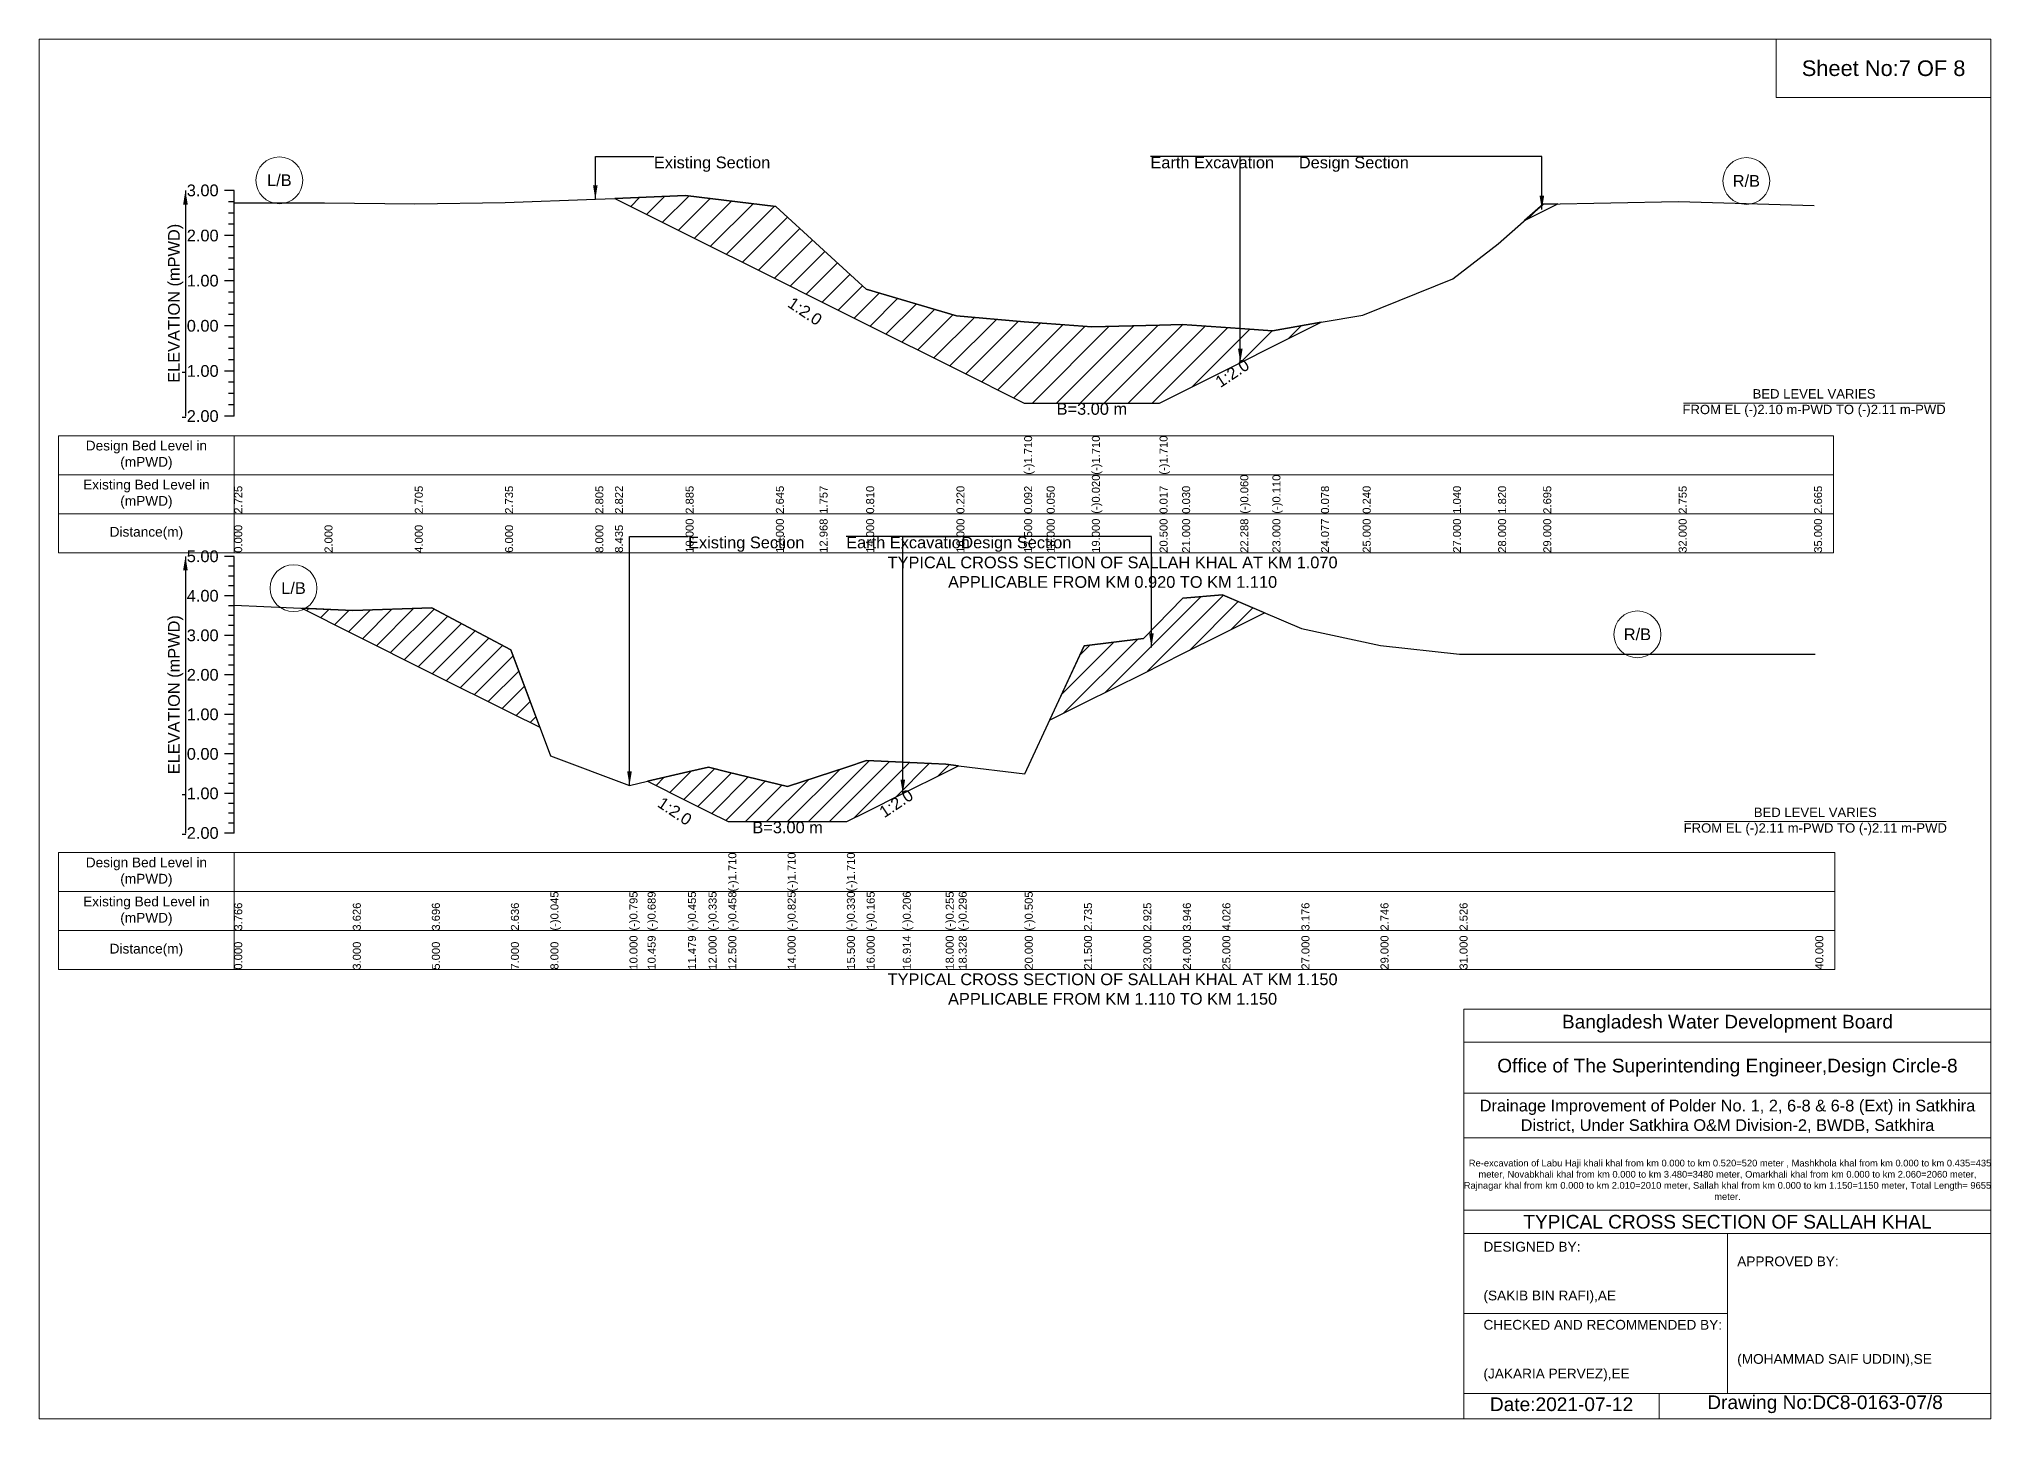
# Model space of a CAD drawing. Header units: inches. Extents: x 91000 to 648000, y -5656 to 141.
# Drawn here: x 630000 to 638000, y -5656 to 0 of the extents above; entities that cross this region are included whole.
import ezdxf

# ---------------------------------------------------------------- set-up
doc = ezdxf.new("R2010")
doc.units = ezdxf.units.IN
doc.header["$LTSCALE"] = 7
doc.header["$MEASUREMENT"] = 0
for name, color, linetype, lineweight in [('Cross section Data Border', 7, 'Continuous', 9), ('Cross Section Labels', 7, 'Continuous', 9), ('Existing_Bed_Level for Xsection', 7, 'Continuous', 25)]:
    doc.layers.add(name, color=color, linetype=linetype, lineweight=lineweight)
doc.styles.get("Standard").update_dxf_attribs({"font": 'arial.ttf'})
doc.dimstyles.get("Standard").update_dxf_attribs({"dimtxt": 0.18, "dimasz": 0.18, "dimexe": 0.18, "dimexo": 0.0625, "dimgap": 0.09, "dimtad": 0, "dimtih": 1, "dimtoh": 1, "dimdec": 4, "dimzin": 0, "dimdsep": 46, "dimtxsty": 'Standard', "dimcen": 0.09, "dimadec": 0, "dimazin": 0, "dimtfac": 1, "dimtdec": 4, "dimtofl": 0, "dimtmove": 0, "dimatfit": 3, "dimfxl": 1, "dimtolj": 1, "dimtzin": 0, "dimarcsym": 0})

msp = doc.modelspace()

# ---------------------------------------------------------------- hatches: boundary and pattern name
at = {"layer": 'Existing_Bed_Level for Xsection'}
h = msp.add_hatch(dxfattribs=at)
h.set_pattern_fill('ANSI31', color=256, scale=555, style=0)
h.paths.add_polyline_path([(632360.5, -653.5), (632650, -798.2), (633020, -983.2), (633199, -1072.8), (633390, -1168.2), (633760, -1353.2), (634037.5, -1492), (634130, -1492), (634315, -1492), (634592.5, -1492), (634685, -1445.8), (634923.4, -1326.6), (635055, -1260.8), (635254.2, -1161.1), (635055, -1196), (634923.4, -1186.8), (634685, -1170.1), (634592.5, -1172.4), (634315, -1179.3), (634130, -1166.4), (634037.5, -1158.5), (633760, -1135), (633390, -1025.8), (633199, -850.6), (633020, -686.3), (632650, -641.9)])
h = msp.add_hatch(dxfattribs=at)
h.set_pattern_fill('ANSI31', color=256, scale=555, style=0)
h.paths.add_polyline_path([(636088.5, -744), (636165, -705.8), (636224.7, -675.9), (636165, -677.1)])
h = msp.add_hatch(dxfattribs=at)
h.set_pattern_fill('ANSI31', color=256, scale=486, style=0)
h.paths.add_polyline_path([(634142, -2791.9), (634283, -2721.4), (634526, -2599.9), (634688, -2518.9), (634850, -2437.9), (635022.7, -2351.5), (634850, -2278.1), (634688, -2291.1), (634526, -2456.5), (634283, -2487.3)])
h = msp.add_hatch(dxfattribs=at)
h.set_pattern_fill('ANSI31', color=256, scale=486, style=0)
h.paths.add_polyline_path([(631076.6, -2333.2), (631286, -2437.9), (631610, -2599.9), (631934, -2761.9), (632052.5, -2821.1), (631934, -2503.3), (631610, -2331.6), (631286, -2342.9)])
h = msp.add_hatch(dxfattribs=at)
h.set_pattern_fill('ANSI31', color=256, scale=486, style=0)
h.paths.add_polyline_path([(632494.3, -3042), (632659.7, -3124.7), (632744, -3166.9), (632825, -3207.4), (633068, -3207.4), (633311, -3207.4), (633392, -3166.9), (633540.1, -3092.8), (633716, -3004.9), (633769.1, -2978.3), (633716, -2971.7), (633540.1, -2963.7), (633392, -2957.1), (633311, -2983.8), (633068, -3064), (632825, -3004.5), (632744, -2984.6), (632659.7, -3004)])

# ---------------------------------------------------------------- linework, layer by layer
at = {"layer": 'Cross section Data Border'}
for points in [[(630080, -1625.7), (637355, -1625.7), (637355, -2105.7), (630080, -2105.7)], [(630080, -3334.3), (637360, -3334.3), (637360, -3814.3), (630080, -3814.3)]]:
    msp.add_lwpolyline(points, close=True, dxfattribs=at)
for points in [[(630800, -1625.7), (630800, -2105.7)], [(630080, -1785.7), (637355, -1785.7)], [(630080, -1945.7), (637355, -1945.7)], [(630800, -3334.3), (630800, -3814.3)], [(630080, -3494.3), (637360, -3494.3)], [(630080, -3654.3), (637360, -3654.3)]]:
    msp.add_lwpolyline(points, dxfattribs=at)
at = {"layer": 'Cross Section Labels'}
for points in [[(630000, 0), (638000, 0), (638000, -5656), (630000, -5656)], [(637120, 0), (638000, 0), (638000, -240), (637120, -240)]]:
    msp.add_lwpolyline(points, close=True, dxfattribs=at)
for points in [[(636739.2, -1492), (637810.8, -1492)], [(636744.2, -3207.4), (637815.8, -3207.4)], [(635840, -5656), (635840, -3976), (638000, -3976)], [(635840, -4112), (638000, -4112)], [(635840, -4320), (638000, -4320)], [(635840, -4504), (638000, -4504)], [(635840, -4800), (638000, -4800)], [(635840, -4896), (638000, -4896)], [(636920, -4896), (636920, -5552)], [(635840, -5224), (636920, -5224)], [(635840, -5552), (638000, -5552)], [(636640, -5552), (636640, -5656)]]:
    msp.add_lwpolyline(points, dxfattribs=at)
for centre in [(630985, -579), (636997.5, -581.8), (631043, -2250.6), (636551, -2440.1)]:
    msp.add_circle(centre, 96, dxfattribs=at)
at = {"layer": 'Existing_Bed_Level for Xsection'}
for points in [[(630800, -620.6), (630760, -620.6)], [(630800, -1545.7), (630800, -1360.7), (630800, -1175.7), (630800, -990.6), (630800, -805.7), (630800, -620.6)], [(630800, -666.9), (630776, -666.9)], [(630800, -713.2), (630776, -713.2)], [(630800, -671.5), (631170, -671.5), (631540, -675.2), (631910, -669.7), (632280, -656.7), (632360.5, -653.5), (632650, -641.9), (633020, -686.3), (633199, -850.6), (633390, -1025.8), (633760, -1135), (634037.5, -1158.5), (634037.5, -1158.5), (634130, -1166.4), (634315, -1179.3), (634315, -1179.3), (634592.5, -1172.4), (634592.5, -1172.4), (634685, -1170.1), (634923.4, -1186.8), (635055, -1196), (635254.2, -1161.1), (635425, -1131.2), (635795, -983.2), (635980, -839), (636165, -677.1), (636720, -666), (637275, -682.6)], [(630800, -759.4), (630776, -759.4)], [(630800, -805.7), (630760, -805.7)], [(630800, -851.9), (630776, -851.9)], [(630800, -898.1), (630776, -898.1)], [(630800, -944.4), (630776, -944.4)], [(630800, -990.6), (630760, -990.6)], [(630800, -1036.9), (630776, -1036.9)], [(630800, -1083.2), (630776, -1083.2)], [(630800, -1175.7), (630760, -1175.7)], [(630800, -1129.4), (630776, -1129.4)], [(630800, -1221.9), (630776, -1221.9)], [(630800, -1268.2), (630776, -1268.2)], [(630800, -1314.4), (630776, -1314.4)], [(630800, -1360.7), (630760, -1360.7)], [(630800, -1406.9), (630776, -1406.9)], [(630800, -1453.2), (630776, -1453.2)], [(630800, -1499.4), (630776, -1499.4)], [(630800, -1545.7), (630760, -1545.7)], [(630800, -2120.3), (630760, -2120.3)], [(630800, -3254.3), (630800, -3092.3), (630800, -2930.3), (630800, -2768.3), (630800, -2606.3), (630800, -2444.3), (630800, -2282.3), (630800, -2120.3)], [(630800, -2160.8), (630776, -2160.8)], [(630800, -2201.3), (630776, -2201.3)], [(630800, -2282.3), (630760, -2282.3)], [(630800, -2241.8), (630776, -2241.8)], [(630800, -2320.3), (631286, -2342.9), (631610, -2331.6), (631934, -2503.3), (632096, -2937.6), (632420, -3059.1), (632494.3, -3042), (632659.7, -3004), (632744, -2984.6), (632825, -3004.5), (632825, -3004.5), (633068, -3064), (633068, -3064), (633311, -2983.8), (633311, -2983.8), (633392, -2957.1), (633540.1, -2963.7), (633716, -2971.7), (633769.1, -2978.3), (634040, -3012.2), (634283, -2487.3), (634526, -2456.5), (634688, -2291.1), (634850, -2278.1), (635174, -2415.8), (635498, -2485.5), (635822, -2521.1), (637280, -2521.1)], [(630800, -2322.8), (630776, -2322.8)], [(630800, -2363.3), (630776, -2363.3)], [(630800, -2444.3), (630760, -2444.3)], [(630800, -2403.8), (630776, -2403.8)], [(630800, -2484.8), (630776, -2484.8)], [(630800, -2525.3), (630776, -2525.3)], [(630800, -2606.3), (630760, -2606.3)], [(630800, -2565.8), (630776, -2565.8)], [(630800, -2646.8), (630776, -2646.8)], [(630800, -2687.3), (630776, -2687.3)], [(630800, -2768.3), (630760, -2768.3)], [(630800, -2727.8), (630776, -2727.8)], [(630800, -2808.8), (630776, -2808.8)], [(630800, -2849.3), (630776, -2849.3)], [(630800, -2930.3), (630760, -2930.3)], [(630800, -2889.8), (630776, -2889.8)], [(630800, -2970.8), (630776, -2970.8)], [(630800, -3011.3), (630776, -3011.3)], [(630800, -3092.3), (630760, -3092.3)], [(630800, -3051.8), (630776, -3051.8)], [(630800, -3132.8), (630776, -3132.8)], [(630800, -3173.3), (630776, -3173.3)], [(630800, -3254.3), (630760, -3254.3)], [(630800, -3213.8), (630776, -3213.8)]]:
    msp.add_lwpolyline(points, dxfattribs=at)
for points in [[(632360.5, -653.5), (632360.5, -653.5), (632650, -798.2), (633020, -983.2), (633199, -1072.8), (633390, -1168.2), (633760, -1353.2), (634037.5, -1492), (634037.5, -1492), (634130, -1492), (634315, -1492), (634315, -1492), (634592.5, -1492), (634592.5, -1492), (634685, -1445.8), (634923.4, -1326.6), (635055, -1260.8), (635254.2, -1161.1), (635055, -1196), (634923.4, -1186.8), (634685, -1170.1), (634592.5, -1172.4), (634592.5, -1172.4), (634315, -1179.3), (634315, -1179.3), (634130, -1166.4), (634037.5, -1158.5), (634037.5, -1158.5), (633760, -1135), (633390, -1025.8), (633199, -850.6), (633020, -686.3), (632650, -641.9), (632360.5, -653.5)], [(636088.5, -744), (636165, -705.8), (636224.7, -675.9), (636165, -677.1)], [(634142, -2791.9), (634283, -2721.4), (634526, -2599.9), (634688, -2518.9), (634850, -2437.9), (635022.7, -2351.5), (634850, -2278.1), (634688, -2291.1), (634526, -2456.5), (634283, -2487.3)], [(631076.6, -2333.2), (631286, -2437.9), (631610, -2599.9), (631934, -2761.9), (632052.5, -2821.1), (631934, -2503.3), (631610, -2331.6), (631286, -2342.9)], [(632494.3, -3042), (632659.7, -3124.7), (632744, -3166.9), (632825, -3207.4), (632825, -3207.4), (633068, -3207.4), (633068, -3207.4), (633311, -3207.4), (633311, -3207.4), (633392, -3166.9), (633540.1, -3092.8), (633716, -3004.9), (633769.1, -2978.3), (633769.1, -2978.3), (633769.1, -2978.3), (633716, -2971.7), (633540.1, -2963.7), (633392, -2957.1), (633311, -2983.8), (633311, -2983.8), (633068, -3064), (633068, -3064), (632825, -3004.5), (632825, -3004.5), (632744, -2984.6), (632659.7, -3004)]]:
    msp.add_lwpolyline(points, close=True, dxfattribs=at)

# ---------------------------------------------------------------- texts
at = {"layer": 'Cross section Data Border', "char_height": 40, "width": 640, "attachment_point": 5}
for s, insert in [('Design Bed Level in (mPWD)', (630440, -1705.7)), ('Existing Bed Level in (mPWD)', (630440, -1865.7)), ('Distance(m)', (630440, -2025.7)), ('Design Bed Level in (mPWD)', (630440, -3414.3)), ('Existing Bed Level in (mPWD)', (630440, -3574.3)), ('Distance(m)', (630440, -3734.3))]:
    msp.add_mtext(s, dxfattribs=dict(at, insert=insert))
at = {"layer": 'Cross Section Labels'}
for s, insert, char_height, attachment_point in [('Sheet No:7 OF 8', (637560, -120), 64, 5), ('Existing Section', (632520, -481.9), 48, 1), ('Earth Excavation', (634555, -481.9), 48, 1), ('Design Section', (635163.4, -481.9), 48, 1), ('L/B', (630985, -579), 48, 5), ('R/B', (636997.5, -581.8), 48, 5), ('BED LEVEL VARIES ^JFROM EL (-)2.10 m-PWD TO (-)2.11 m-PWD', (637275, -1492), 38.4, 5), ('B=3.00 m', (634315, -1492), 48, 2), ('Existing Section', (632660, -2039.3), 48, 1), ('Earth Excavation', (633308, -2039.3), 48, 1), ('Design Section', (633780.1, -2039.3), 48, 1), ('TYPICAL CROSS SECTION OF SALLAH KHAL AT KM 1.070^JAPPLICABLE FROM KM 0.920 TO KM 1.110', (634400, -2185.7), 48, 5), ('L/B', (631043, -2250.6), 48, 5), ('R/B', (636551, -2440.1), 48, 5), ('BED LEVEL VARIES ^JFROM EL (-)2.11 m-PWD TO (-)2.11 m-PWD', (637280, -3207.4), 38.4, 5), ('B=3.00 m', (633068, -3207.4), 48, 2), ('TYPICAL CROSS SECTION OF SALLAH KHAL AT KM 1.150^JAPPLICABLE FROM KM 1.110 TO KM 1.150', (634400, -3894.3), 48, 5), ('Bangladesh Water Development Board', (636920, -4036), 56, 5), ('Office of The Superintending Engineer,Design Circle-8', (636920, -4216), 56, 5)]:
    msp.add_mtext(s, dxfattribs=dict(at, insert=insert, char_height=char_height, attachment_point=attachment_point))
at = {"layer": 'Cross Section Labels', "char_height": 48, "attachment_point": 2}
for insert, rotation in [((633152.8, -1095.9), 326.30993), ((634877.1, -1349.7), 33.69007), ((632619.2, -3145), 326.30993), ((633499.6, -3113.1), 33.69007)]:
    msp.add_mtext('1:2.0', dxfattribs=dict(at, insert=insert, rotation=rotation))
at = {"layer": 'Cross Section Labels'}
for s, insert, char_height, width, attachment_point in [('Drainage Improvement of Polder No. 1, 2, 6-8 & 6-8 (Ext) in Satkhira District, Under Satkhira O&M Division-2, BWDB, Satkhira', (636920, -4416), 48, 2240, 5), ('  Re-excavation of Labu Haji khali khal from km 0.000 to km 0.520=520 meter , Mashkhola khal from km 0.000 to km 0.435=435 meter, Novabkhali khal from km 0.000 to km 3.480=3480 meter, Omarkhali khal from km 0.000 to km 2.060=2060 meter, Rajnagar khal from km 0.000 to km 2.010=2010 meter, Sallah khal from km 0.000 to km 1.150=1150 meter, Total Length= 9655 meter. ', (636920, -4676), 27.4148, 2160, 5), ('TYPICAL CROSS SECTION OF SALLAH KHAL', (636920, -4848), 56, 2240, 5), ('DESIGNED BY:^J^J^J(SAKIB BIN RAFI),AE', (635920, -5056), 40, 1120, 4), ('APPROVED BY:^J^J^J^J^J^J(MOHAMMAD SAIF UDDIN),SE', (636960, -5216), 40, 1120, 4), ('CHECKED AND RECOMMENDED BY:^J^J^J(JAKARIA PERVEZ),EE', (635920, -5376), 40, 1120, 4), ('Date:2021-07-12', (636240, -5596), 56, 1120, 5), ('Drawing No:DC8-0163-07/8', (637320, -5596), 56, 1760, 5)]:
    msp.add_mtext(s, dxfattribs=dict(at, insert=insert, char_height=char_height, width=width, attachment_point=attachment_point))
at = {"layer": 'Existing_Bed_Level for Xsection', "char_height": 48, "attachment_point": 6}
for s, insert in [('3.00', (630736, -620.6)), ('2.00', (630736, -805.7)), ('1.00', (630736, -990.6)), ('0.00', (630736, -1175.7)), ('-1.00', (630736, -1360.7)), ('-2.00', (630736, -1545.7)), ('5.00', (630736, -2120.3)), ('4.00', (630736, -2282.3)), ('3.00', (630736, -2444.3)), ('2.00', (630736, -2606.3)), ('1.00', (630736, -2768.3)), ('0.00', (630736, -2930.3)), ('-1.00', (630736, -3092.3)), ('-2.00', (630736, -3254.3))]:
    msp.add_mtext(s, dxfattribs=dict(at, insert=insert))
at = {"layer": 'Existing_Bed_Level for Xsection', "rotation": 90}
for s, insert, char_height, attachment_point in [('ELEVATION (mPWD)', (630560, -1083.2), 48, 5), ('(-)1.710', (634037.5, -1785.7), 32.8, 1), ('(-)1.710', (634315, -1785.7), 32.8, 1), ('(-)1.710', (634592.5, -1785.7), 32.8, 1), ('2.725', (630800, -1945.7), 32.8, 1), ('2.705', (631540, -1945.7), 32.8, 1), ('2.735', (631910, -1945.7), 32.8, 1), ('2.805', (632280, -1945.7), 32.8, 1), ('2.822', (632360.5, -1945.7), 32.8, 1), ('2.885', (632650, -1945.7), 32.8, 1), ('2.645', (633020, -1945.7), 32.8, 1), ('1.757', (633199, -1945.7), 32.8, 1), ('0.810', (633390, -1945.7), 32.8, 1), ('0.220', (633760, -1945.7), 32.8, 1), ('0.092', (634037.5, -1945.7), 32.8, 1), ('0.050', (634130, -1945.7), 32.8, 1), ('(-)0.020', (634315, -1945.7), 32.8, 1), ('0.017', (634592.5, -1945.7), 32.8, 1), ('0.030', (634685, -1945.7), 32.8, 1), ('(-)0.060', (634923.4, -1945.7), 32.8, 1), ('(-)0.110', (635055, -1945.7), 32.8, 1), ('0.078', (635254.2, -1945.7), 32.8, 1), ('0.240', (635425, -1945.7), 32.8, 1), ('1.040', (635795, -1945.7), 32.8, 1), ('1.820', (635980, -1945.7), 32.8, 1), ('2.695', (636165, -1945.7), 32.8, 1), ('2.755', (636720, -1945.7), 32.8, 1), ('2.665', (637275, -1945.7), 32.8, 1), ('0.000', (630800, -2105.7), 32.8, 1), ('2.000', (631170, -2105.7), 32.8, 1), ('4.000', (631540, -2105.7), 32.8, 1), ('6.000', (631910, -2105.7), 32.8, 1), ('8.000', (632280, -2105.7), 32.8, 1), ('8.435', (632360.5, -2105.7), 32.8, 1), ('10.000', (632650, -2105.7), 32.8, 1), ('12.000', (633020, -2105.7), 32.8, 1), ('12.968', (633199, -2105.7), 32.8, 1), ('14.000', (633390, -2105.7), 32.8, 1), ('16.000', (633760, -2105.7), 32.8, 1), ('17.500', (634037.5, -2105.7), 32.8, 1), ('18.000', (634130, -2105.7), 32.8, 1), ('19.000', (634315, -2105.7), 32.8, 1), ('20.500', (634592.5, -2105.7), 32.8, 1), ('21.000', (634685, -2105.7), 32.8, 1), ('22.288', (634923.4, -2105.7), 32.8, 1), ('23.000', (635055, -2105.7), 32.8, 1), ('24.077', (635254.2, -2105.7), 32.8, 1), ('25.000', (635425, -2105.7), 32.8, 1), ('27.000', (635795, -2105.7), 32.8, 1), ('28.000', (635980, -2105.7), 32.8, 1), ('29.000', (636165, -2105.7), 32.8, 1), ('32.000', (636720, -2105.7), 32.8, 1), ('35.000', (637275, -2105.7), 32.8, 1), ('ELEVATION (mPWD)', (630560, -2687.3), 48, 5), ('(-)1.710', (632825, -3494.3), 32.8, 1), ('(-)1.710', (633068, -3494.3), 32.8, 1), ('(-)1.710', (633311, -3494.3), 32.8, 1), ('(-)0.045', (632096, -3654.3), 32.8, 1), ('(-)0.795', (632420, -3654.3), 32.8, 1), ('(-)0.689', (632494.3, -3654.3), 32.8, 1), ('(-)0.455', (632659.7, -3654.3), 32.8, 1), ('(-)0.335', (632744, -3654.3), 32.8, 1), ('(-)0.458', (632825, -3654.3), 32.8, 1), ('(-)0.825', (633068, -3654.3), 32.8, 1), ('(-)0.330', (633311, -3654.3), 32.8, 1), ('(-)0.165', (633392, -3654.3), 32.8, 1), ('(-)0.206', (633540.1, -3654.3), 32.8, 1), ('(-)0.255', (633716, -3654.3), 32.8, 1), ('(-)0.296', (633769.1, -3654.3), 32.8, 1), ('(-)0.505', (634040, -3654.3), 32.8, 1), ('3.766', (630800, -3654.3), 32.8, 1), ('3.626', (631286, -3654.3), 32.8, 1), ('3.696', (631610, -3654.3), 32.8, 1), ('2.636', (631934, -3654.3), 32.8, 1), ('2.735', (634283, -3654.3), 32.8, 1), ('2.925', (634526, -3654.3), 32.8, 1), ('3.946', (634688, -3654.3), 32.8, 1), ('4.026', (634850, -3654.3), 32.8, 1), ('3.176', (635174, -3654.3), 32.8, 1), ('2.746', (635498, -3654.3), 32.8, 1), ('2.526', (635822, -3654.3), 32.8, 1), ('10.000', (632420, -3814.3), 32.8, 1), ('10.459', (632494.3, -3814.3), 32.8, 1), ('11.479', (632659.7, -3814.3), 32.8, 1), ('12.000', (632744, -3814.3), 32.8, 1), ('12.500', (632825, -3814.3), 32.8, 1), ('14.000', (633068, -3814.3), 32.8, 1), ('15.500', (633311, -3814.3), 32.8, 1), ('16.000', (633392, -3814.3), 32.8, 1), ('16.914', (633540.1, -3814.3), 32.8, 1), ('18.000', (633716, -3814.3), 32.8, 1), ('18.328', (633769.1, -3814.3), 32.8, 1), ('20.000', (634040, -3814.3), 32.8, 1), ('21.500', (634283, -3814.3), 32.8, 1), ('23.000', (634526, -3814.3), 32.8, 1), ('24.000', (634688, -3814.3), 32.8, 1), ('25.000', (634850, -3814.3), 32.8, 1), ('27.000', (635174, -3814.3), 32.8, 1), ('29.000', (635498, -3814.3), 32.8, 1), ('31.000', (635822, -3814.3), 32.8, 1), ('40.000', (637280, -3814.3), 32.8, 1), ('0.000', (630800, -3814.3), 32.8, 1), ('3.000', (631286, -3814.3), 32.8, 1), ('5.000', (631610, -3814.3), 32.8, 1), ('7.000', (631934, -3814.3), 32.8, 1), ('8.000', (632096, -3814.3), 32.8, 1)]:
    msp.add_mtext(s, dxfattribs=dict(at, insert=insert, char_height=char_height, attachment_point=attachment_point))

# ---------------------------------------------------------------- leaders
at = {"layer": 'Cross Section Labels', "annotation_type": 0, "has_hookline": 1}
for points, hookline_direction, text_width in [([(632280, -656.7), (632280, -481.9), (632519.9, -481.9)], 0, 467.2), ([(636159.4, -699), (636159.4, -481.9), (634555.1, -481.9)], 1, 497), ([(634923.4, -1326.6), (634923.4, -481.9), (635163.3, -481.9)], 0, 441.2), ([(632420, -3059.1), (632420, -2039.3), (632659.9, -2039.3)], 0, 467.2), ([(634559.1, -2493.6), (634559.1, -2039.3), (633308.1, -2039.3)], 1, 497), ([(633540.1, -3092.8), (633540.1, -2039.3), (633780, -2039.3)], 0, 441.2)]:
    msp.add_leader(points, dimstyle='Standard', override={"dimasz": 57.6}, dxfattribs=dict(at, hookline_direction=hookline_direction, text_width=text_width))
at = {"layer": 'Existing_Bed_Level for Xsection'}
for points in [[(630600, -620.6), (630600, -1545.7)], [(630600, -2120.3), (630600, -3254.3)]]:
    msp.add_leader(points, dimstyle='Standard', override={"dimasz": 57.6}, dxfattribs=at)

doc.saveas('drawing.dxf')
